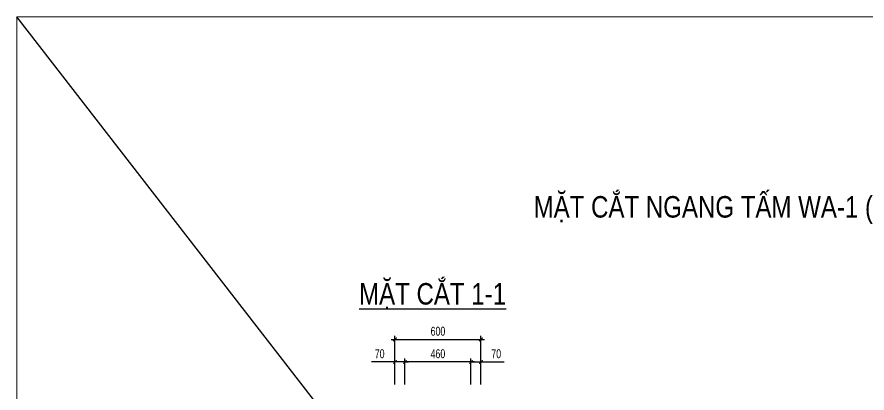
# Model space of a CAD drawing. Header units: millimetres. Extents: x -147841 to 368790, y -162721 to 84261.
# Drawn here: x 303107 to 309031, y -66583 to -63958 of the extents above; entities that cross this region are included whole.
import ezdxf
from ezdxf.enums import TextEntityAlignment as Align

# ---------------------------------------------------------------- set-up
doc = ezdxf.new("R2010")
doc.units = ezdxf.units.MM
doc.header["$LTSCALE"] = 1000
doc.header["$MEASUREMENT"] = 0
doc.header["$PDMODE"] = 1
doc.header["$PDSIZE"] = -10
doc.layers.get('0').update_dxf_attribs({"linetype": 'CONTINUOUS', "lineweight": 18})
doc.layers.get('DEFPOINTS').update_dxf_attribs({"color": 5, "linetype": 'CONTINUOUS', "lineweight": 18})
for name, color, linetype in [('KC-Dim', 8, 'CONTINUOUS'), ('KC-Text', 31, 'CONTINUOUS'), ('KC-Thay', 7, 'CONTINUOUS')]:
    doc.layers.add(name, color=color, linetype=linetype)
doc.styles.add('ARIAL', font='arial.ttf', dxfattribs={"width": 0.7})
doc.dimstyles.new('2.5-25', dxfattribs={"dimscale": 25, "dimtxt": 2.5, "dimasz": 1, "dimexe": 1, "dimexo": 2, "dimgap": 1, "dimtad": 1, "dimdec": 1, "dimrnd": 5, "dimdsep": 46, "dimtxsty": 'ARIAL', "dimblk": 'ARCHTICK', "dimcen": -1, "dimdle": 1, "dimclrd": 256, "dimclre": 256, "dimclrt": 3, "dimadec": 0, "dimazin": 2, "dimtfac": 0.1, "dimtdec": 1, "dimtmove": 0, "dimatfit": 1, "dimldrblk": 'ARCHTICK', "dimfxl": 1, "dimtvp": 0.833333, "dimtfill": 1, "dimtolj": 1, "dimtzin": 12, "dimarcsym": 0})

# ---------------------------------------------------------------- blocks, each defined once
blk = doc.blocks.new('_ARCHTICK')
at = {"color": 0, "linetype": 'ByBlock', "const_width": 0.3}
blk.add_lwpolyline([(-0.5, -0.5), (0.5, 0.5)], dxfattribs=at)
blk = doc.blocks.new('*D1245')
at = {"layer": 'DEFPOINTS', "color": 0, "linetype": 'ByBlock', "ltscale": 30, "transparency": 16777216}
for p in [(306340.6, -66208.5), (305740.6, -66573), (306340.6, -66573)]:
    blk.add_point(p, dxfattribs=at)
at = {"layer": 'KC-Dim', "linetype": 'ByBlock', "lineweight": -2, "ltscale": 30, "transparency": 16777216}
for p, q in [((305715.6, -66208.5), (306365.6, -66208.5)), ((305740.6, -66523), (305740.6, -66183.5)), ((306340.6, -66523), (306340.6, -66183.5))]:
    blk.add_line(p, q, dxfattribs=at)
at = {"layer": 'KC-Dim', "linetype": 'ByBlock', "lineweight": -2, "ltscale": 30, "transparency": 16777216, "xscale": 25, "yscale": 25, "zscale": 25, "rotation": 180}
blk.add_blockref('_ARCHTICK', (305740.6, -66208.5), dxfattribs=at)
at = {"layer": 'KC-Dim', "linetype": 'ByBlock', "lineweight": -2, "ltscale": 30, "transparency": 16777216, "xscale": 25, "yscale": 25, "zscale": 25}
blk.add_blockref('_ARCHTICK', (306340.6, -66208.5), dxfattribs=at)
at = {"layer": 'KC-Dim', "color": 3, "linetype": 'ByBlock', "ltscale": 30, "transparency": 16777216, "insert": (306040.6, -66151.6), "char_height": 62.5, "attachment_point": 5, "style": 'ARIAL', "bg_fill": 3, "box_fill_scale": 1.25, "bg_fill_color": 256, "bg_fill_true_color": 13158600, "bg_fill_transparency": 0}
blk.add_mtext('\\A1;600', dxfattribs=at)
blk = doc.blocks.new('*D1246')
at = {"layer": 'DEFPOINTS', "color": 0, "linetype": 'ByBlock', "ltscale": 30, "transparency": 16777216}
for p in [(305810.6, -66365.7), (305810.6, -66573), (306270.6, -66573)]:
    blk.add_point(p, dxfattribs=at)
at = {"layer": 'KC-Dim', "linetype": 'ByBlock', "lineweight": -2, "ltscale": 30, "transparency": 16777216}
for p, q in [((305810.6, -66523), (305810.6, -66340.7)), ((306270.6, -66523), (306270.6, -66340.7)), ((306295.6, -66365.7), (305785.6, -66365.7))]:
    blk.add_line(p, q, dxfattribs=at)
at = {"layer": 'KC-Dim', "linetype": 'ByBlock', "lineweight": -2, "ltscale": 30, "transparency": 16777216, "xscale": 25, "yscale": 25, "zscale": 25, "rotation": 180}
blk.add_blockref('_ARCHTICK', (305810.6, -66365.7), dxfattribs=at)
at = {"layer": 'KC-Dim', "linetype": 'ByBlock', "lineweight": -2, "ltscale": 30, "transparency": 16777216, "xscale": 25, "yscale": 25, "zscale": 25}
blk.add_blockref('_ARCHTICK', (306270.6, -66365.7), dxfattribs=at)
at = {"layer": 'KC-Dim', "color": 3, "linetype": 'ByBlock', "ltscale": 30, "transparency": 16777216, "insert": (306040.6, -66308.8), "char_height": 62.5, "attachment_point": 5, "style": 'ARIAL', "bg_fill": 3, "box_fill_scale": 1.25, "bg_fill_color": 256, "bg_fill_true_color": 13158600, "bg_fill_transparency": 0}
blk.add_mtext('\\A1;460', dxfattribs=at)
blk = doc.blocks.new('*D1247')
at = {"layer": 'DEFPOINTS', "color": 0, "linetype": 'ByBlock', "ltscale": 30, "transparency": 16777216}
for p in [(306340.6, -66365.7), (306270.6, -66573), (306340.6, -66573)]:
    blk.add_point(p, dxfattribs=at)
at = {"layer": 'KC-Dim', "linetype": 'ByBlock', "lineweight": -2, "ltscale": 30, "transparency": 16777216}
for p, q in [((306270.6, -66523), (306270.6, -66340.7)), ((306340.6, -66523), (306340.6, -66340.7)), ((306270.6, -66365.7), (306245.6, -66365.7)), ((306270.6, -66365.7), (306340.6, -66365.7)), ((306340.6, -66365.7), (306502.7, -66365.7))]:
    blk.add_line(p, q, dxfattribs=at)
at = {"layer": 'KC-Dim', "linetype": 'ByBlock', "lineweight": -2, "ltscale": 30, "transparency": 16777216, "xscale": 25, "yscale": 25, "zscale": 25}
blk.add_blockref('_ARCHTICK', (306270.6, -66365.7), dxfattribs=at)
at = {"layer": 'KC-Dim', "linetype": 'ByBlock', "lineweight": -2, "ltscale": 30, "transparency": 16777216, "xscale": 25, "yscale": 25, "zscale": 25, "rotation": 180}
blk.add_blockref('_ARCHTICK', (306340.6, -66365.7), dxfattribs=at)
at = {"layer": 'KC-Dim', "color": 3, "linetype": 'ByBlock', "ltscale": 30, "transparency": 16777216, "insert": (306446.7, -66308.8), "char_height": 62.5, "attachment_point": 5, "style": 'ARIAL', "bg_fill": 3, "box_fill_scale": 1.25, "bg_fill_color": 256, "bg_fill_true_color": 13158600, "bg_fill_transparency": 0}
blk.add_mtext('\\A1;70', dxfattribs=at)
blk = doc.blocks.new('*D1248')
at = {"layer": 'DEFPOINTS', "color": 0, "linetype": 'ByBlock', "ltscale": 30, "transparency": 16777216}
for p in [(305740.6, -66365.7), (305740.6, -66573), (305810.6, -66573)]:
    blk.add_point(p, dxfattribs=at)
at = {"layer": 'KC-Dim', "linetype": 'ByBlock', "lineweight": -2, "ltscale": 30, "transparency": 16777216}
for p, q in [((305740.6, -66523), (305740.6, -66340.7)), ((305810.6, -66523), (305810.6, -66340.7)), ((305740.6, -66365.7), (305578.4, -66365.7)), ((305810.6, -66365.7), (305740.6, -66365.7)), ((305810.6, -66365.7), (305835.6, -66365.7))]:
    blk.add_line(p, q, dxfattribs=at)
at = {"layer": 'KC-Dim', "linetype": 'ByBlock', "lineweight": -2, "ltscale": 30, "transparency": 16777216, "xscale": 25, "yscale": 25, "zscale": 25}
blk.add_blockref('_ARCHTICK', (305740.6, -66365.7), dxfattribs=at)
at = {"layer": 'KC-Dim', "linetype": 'ByBlock', "lineweight": -2, "ltscale": 30, "transparency": 16777216, "xscale": 25, "yscale": 25, "zscale": 25, "rotation": 180}
blk.add_blockref('_ARCHTICK', (305810.6, -66365.7), dxfattribs=at)
at = {"layer": 'KC-Dim', "color": 3, "linetype": 'ByBlock', "ltscale": 30, "transparency": 16777216, "insert": (305634.5, -66308.8), "char_height": 62.5, "attachment_point": 5, "style": 'ARIAL', "bg_fill": 3, "box_fill_scale": 1.25, "bg_fill_color": 256, "bg_fill_true_color": 13158600, "bg_fill_transparency": 0}
blk.add_mtext('\\A1;70', dxfattribs=at)

msp = doc.modelspace()

# ---------------------------------------------------------------- texts
at = {"layer": 'KC-Text', "color": 1, "style": 'ARIAL', "width": 0.8}
for s, p in [('MẶT CẮT NGANG TẤM WA-1 (SL:01)', (308136.94, -65358.35)), ('%%UMẶT CẮT 1-1', (306003.1, -65965.33))]:
    msp.add_text(s, height=150, dxfattribs=at).set_placement(p, align=Align.CENTER)

# ---------------------------------------------------------------- dimensions: what is measured, and where the dimension line sits
at = {"layer": 'KC-Dim', "linetype": 'ByBlock', "ltscale": 30}
dim = msp.add_linear_dim(base=(306340.59, -66208.52), p1=(305740.59, -66573.03), p2=(306340.59, -66573.03), dimstyle='2.5-25', dxfattribs=at)
dim.commit()
dim.dimension.update_dxf_attribs({"geometry": '*D1245', "text_midpoint": (306040.59, -66151.61)})

# ---------------------------------------------------------------- next in the draw order: dimensions: what is measured, and where the dimension line sits
dim = msp.add_linear_dim(base=(305810.59, -66365.68), p1=(306270.59, -66573.03), p2=(305810.59, -66573.03), dimstyle='2.5-25', dxfattribs=at)
dim.commit()
dim.dimension.update_dxf_attribs({"geometry": '*D1246', "text_midpoint": (306040.59, -66308.77)})

# ---------------------------------------------------------------- next in the draw order: dimensions: what is measured, and where the dimension line sits
for base, p1, p2, picture, middle in [((305740.59, -66365.68), (305810.59, -66573.03), (305740.59, -66573.03), '*D1248', (305634.51, -66308.77)), ((306340.59, -66365.68), (306270.59, -66573.03), (306340.59, -66573.03), '*D1247', (306446.67, -66308.77))]:
    dim = msp.add_linear_dim(base=base, p1=p1, p2=p2, dimstyle='2.5-25', dxfattribs=at)
    dim.commit()
    dim.dimension.update_dxf_attribs({"geometry": picture, "text_midpoint": middle})

# ---------------------------------------------------------------- next in the draw order: linework, layer by layer
at = {"layer": 'DEFPOINTS', "flags": 128}
msp.add_lwpolyline([(303106.89, -63958.49), (313988.27, -63958.49), (313988.27, -78006.54), (303106.89, -78006.54)], close=True, dxfattribs=at)
at = {"layer": 'KC-Thay', "ltscale": 3000}
msp.add_line((313988.27, -78006.54), (303106.89, -63958.49), dxfattribs=at)

doc.saveas('drawing.dxf')
